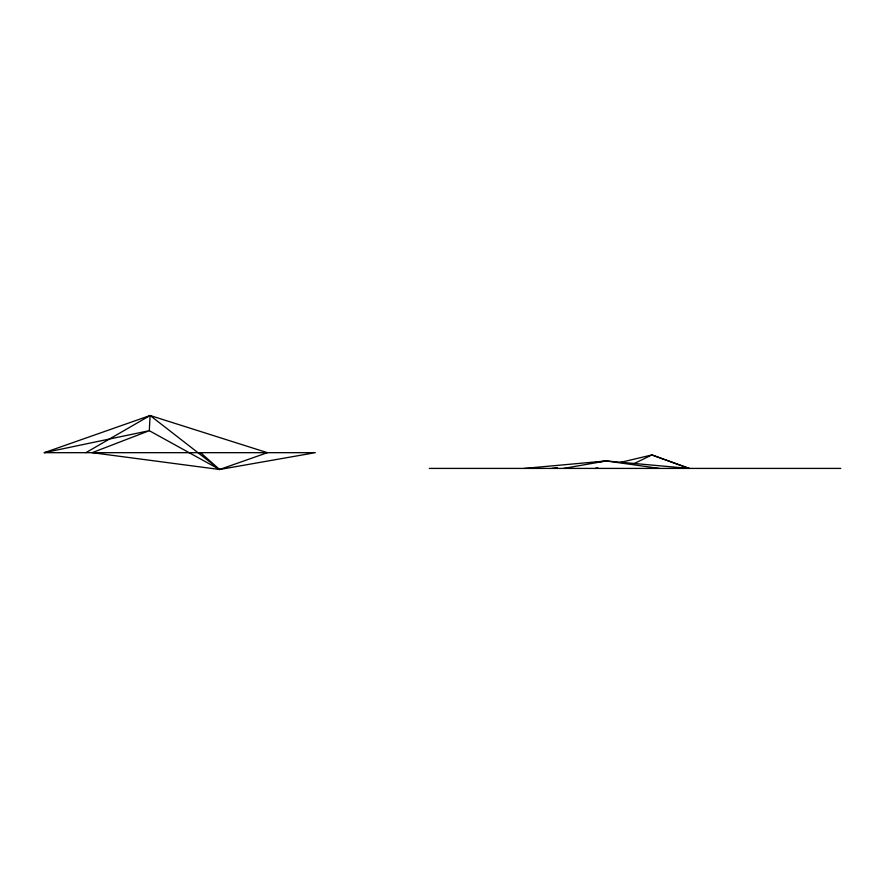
<?xml version="1.0" encoding="UTF-8"?>
<svg xmlns="http://www.w3.org/2000/svg" width="885" height="885" viewBox="0 0 885 885"><rect width="100%" height="100%" fill="white"/><g stroke="black" fill="none" stroke-linecap="round" stroke-linejoin="round"><path stroke-width="1.33" d="M85.856 452.677L150.118 415.507L149.288 430.685L219.591 469.492L315.292 452.677L44.25 452.677L150.118 415.507L267.392 452.677L219.591 469.492L92.151 452.677L149.288 430.685L44.25 452.677M632.642 464.315L651.902 454.945L689.47 468.408M595.151 468.408L597.795 467.789M620.23 462.457L651.902 454.945L688.707 468.408L606.17 460.941L524.351 468.408M563.656 468.408L606.17 460.941L659.336 468.408M552.03 468.408L557.45 467.667M588.58 463.375L591.28 462.999M595.339 462.435L606.17 460.941M429.325 468.408L840.75 468.408M150.118 415.507L219.591 469.492L200.574 452.677"/></g></svg>
